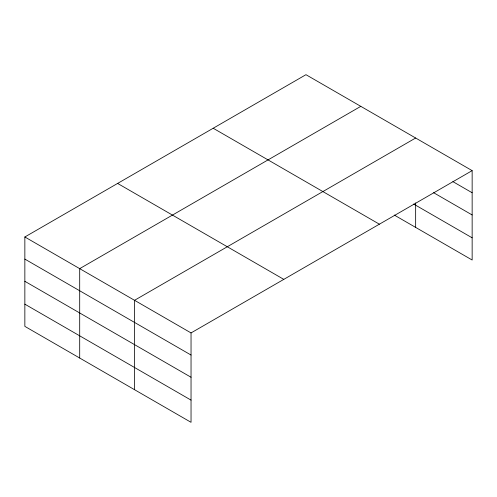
<?xml version="1.0" encoding="UTF-8"?>
<svg xmlns="http://www.w3.org/2000/svg" width="497" height="497" viewBox="0 0 497 497"><rect width="100%" height="100%" fill="white"/><g stroke="black" fill="none" stroke-linecap="round" stroke-linejoin="round"><path stroke-width="0.75" d="M472.15 170.633L305.959 74.687L24.85 236.982L24.85 326.367L191.041 422.313L191.041 332.928L472.15 170.633L472.15 260.018L394.239 215.039M360.803 106.346L79.694 268.641L79.694 358.026M415.647 138.011L134.538 300.306L134.538 389.691M452.873 181.622L472.15 192.749M433.595 192.687L472.15 214.952M413.641 204.037L472.15 237.821M213.194 128.245L379.385 224.19M117.615 183.424L283.806 279.376M24.85 236.982L191.041 332.928M24.85 259.099L191.041 355.044M24.85 281.296L191.041 377.248M24.85 304.164L191.041 400.116M415.647 202.913L415.647 227.396"/></g></svg>
